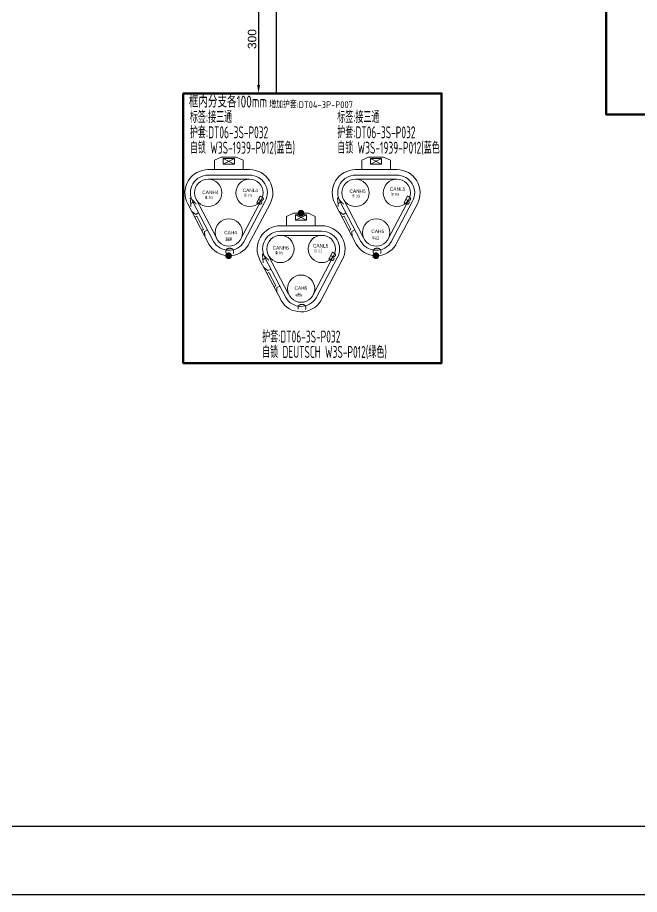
# Model space of a CAD drawing. Header units: millimetres. Extents: x 1638 to 3450, y 1129 to 2069.
# Drawn here: x 2892.1 to 3074.3, y 1129.2 to 1386.2 of the extents above; entities that cross this region are included whole.
import ezdxf

# ---------------------------------------------------------------- set-up
doc = ezdxf.new("R2010")
doc.units = ezdxf.units.MM
for name, color, linetype, lineweight in [('1轮廓实线层', 7, 'Continuous', 50), ('AM60', 3, 'Continuous', 25), ('护套层', 3, 'Continuous', 0)]:
    doc.layers.add(name, color=color, linetype=linetype, lineweight=lineweight)
for name, color, linetype in [('孔名层', 1, 'Continuous'), ('标题栏', 7, 'Continuous'), ('线色线径', 1, 'Continuous')]:
    doc.layers.add(name, color=color, linetype=linetype)
doc.styles.add('ISO Proportional', font='isocp.shx', dxfattribs={"bigfont": 'gbcbig.shx'})
doc.styles.get("Standard").update_dxf_attribs({"font": 'arial.ttf'})
doc.styles.add('TH_GBDIM', font='gbenor.shx', dxfattribs={"width": 0.8, "bigfont": 'gbcbig.shx'})
doc.styles.add('孔名字体', font='', dxfattribs={"height": 5, "bigfont": 'gbcbig.shx'})
doc.styles.add('技术要求及剖视用', font='gbenor.shx', dxfattribs={"width": 0.7, "bigfont": 'gbcbig.shx'})
doc.styles.get('孔名字体').set_extended_font_data('Microsoft YaHei')
doc.dimstyles.new('ISO-25', dxfattribs={"dimtxt": 2.5, "dimasz": 2.5, "dimexe": 1.25, "dimexo": 0.625, "dimtad": 1, "dimtxsty": 'Standard', "dimcen": 2.5, "dimadec": 0, "dimazin": 0, "dimtfac": 1, "dimtmove": 0, "dimatfit": 3, "dimfxl": 1, "dimarcsym": 0})

# ---------------------------------------------------------------- blocks, each defined once
blk = doc.blocks.new('DT06-3S-P032-Out21521105156')
for p, q in [((-29.33, -14.82), (-27.31, -13.9)), ((-29.33, -17.58), (-29.33, -14.82)), ((-27.31, -13.9), (-22.94, -13.9)), ((-23.49, -14.35), (-26.76, -15.95)), ((-26.76, -14.35), (-23.49, -15.95)), ((-22.94, -13.9), (-20.92, -14.82)), ((-20.92, -17.58), (-20.92, -14.82)), ((-31.24, -17.58), (-19.01, -17.58)), ((-28.12, -17.58), (-29.33, -17.58)), ((-22.13, -17.58), (-20.92, -17.58)), ((-31.16, -19.18), (-19.01, -19.18)), ((-31.16, -20.38), (-19, -20.38)), ((-37.15, -27.61), (-30.97, -39.42)), ((-35.74, -26.85), (-29.59, -38.61)), ((-34.71, -26.23), (-28.76, -37.59)), ((-15.47, -26.24), (-21.54, -37.86)), ((-14.43, -26.82), (-20.66, -38.73)), ((-13.02, -27.58), (-19.3, -39.57)), ((-34.8, -30.7), (-35.98, -29.85)), ((-33.95, -30.26), (-34.8, -30.7)), ((-34.51, -31.26), (-35.08, -31.56)), ((-34.51, -31.26), (-32.5, -35.14)), ((-32.5, -35.14), (-33.06, -35.43)), ((-31.35, -35.26), (-32.21, -35.7)), ((-32.21, -35.7), (-32.17, -37.13))]:
    blk.add_line(p, q)
blk.add_lwpolyline([(-26.76, -14.35), (-23.49, -14.35), (-23.49, -15.95), (-26.76, -15.95)], close=True)
for centre in [(-31.16, -24.38), (-19.01, -24.38), (-25.09, -36.01)]:
    blk.add_circle(centre, 4)
for centre, radius, start, end in [((-31.16, -24.38), 6.8, 90, 208.4025), ((-19.01, -24.38), 6.8, 331.5975, 90), ((-31.16, -24.38), 5.2, 90, 208.4025), ((-19.01, -24.38), 5.2, 331.5975, 90), ((-25.09, -36.01), 6.8, 210, 328.4025), ((-25.09, -36.01), 5.2, 210, 328.4025)]:
    blk.add_arc(centre, radius, start, end)
at = {"layer": '孔名层', "style": '孔名字体'}
for s, rotation, p in [('B', 333.3512, (-17.4, -27.25)), ('A', 24.8528, (-36.33, -28.52)), ('C', 268.5587, (-26.04, -40.23))]:
    blk.add_text(s, height=2.5, rotation=rotation, dxfattribs=at).set_placement(p)
at = {"layer": '护套层', "style": '技术要求及剖视用', "width": 0.67}
for tag, p, flags in [('备注', (11.43, 11.35), 8), ('标号', (11.43, 7.35), 8), ('功能', (10.93, 3.35), 8), ('英文功能', (10.93, -0.65), 8), ('编号', (-0.07, -4.65), 8), ('护套号', (10.93, -4.65), 8), ('颜色', (31.93, -4.65), 9), ('厂家', (33.93, -4.65), 9), ('端子', (35.93, -4.65), 9), ('客户代号', (-0.07, -8.65), 8), ('配件', (10.93, -8.65), 8), ('统计到BOM', (31.93, -6.65), 9), ('配置', (31.93, -8.65), 9), ('编码', (33.93, -8.65), 9), ('防水栓', (35.93, -8.65), 9), ('工序', (31.93, -10.65), 9), ('工位', (33.93, -10.65), 9), ('设计软件', (38.69, -10.65), 9), ('附件', (10.93, -12.65), 8), ('视图', (31.93, -12.65), 9), ('方向', (33.93, -12.65), 9), ('盲栓', (35.93, -12.65), 9)]:
    blk.add_attdef(tag, p, '', height=3.5, dxfattribs=dict(at, flags=flags))
blk = doc.blocks.new('DT06-3S-P032-Out21521105310')
for p, q in [((-29.33, -14.82), (-27.31, -13.9)), ((-29.33, -17.58), (-29.33, -14.82)), ((-27.31, -13.9), (-22.94, -13.9)), ((-23.49, -14.35), (-26.76, -15.95)), ((-26.76, -14.35), (-23.49, -15.95)), ((-22.94, -13.9), (-20.92, -14.82)), ((-20.92, -17.58), (-20.92, -14.82)), ((-31.24, -17.58), (-19.01, -17.58)), ((-28.12, -17.58), (-29.33, -17.58)), ((-22.13, -17.58), (-20.92, -17.58)), ((-31.16, -19.18), (-19.01, -19.18)), ((-31.16, -20.38), (-19, -20.38)), ((-37.15, -27.61), (-30.97, -39.42)), ((-35.74, -26.85), (-29.59, -38.61)), ((-34.71, -26.23), (-28.76, -37.59)), ((-15.47, -26.24), (-21.54, -37.86)), ((-14.43, -26.82), (-20.66, -38.73)), ((-13.02, -27.58), (-19.3, -39.57)), ((-34.8, -30.7), (-35.98, -29.85)), ((-33.95, -30.26), (-34.8, -30.7)), ((-34.51, -31.26), (-35.08, -31.56)), ((-34.51, -31.26), (-32.5, -35.14)), ((-32.5, -35.14), (-33.06, -35.43)), ((-31.35, -35.26), (-32.21, -35.7)), ((-32.21, -35.7), (-32.17, -37.13))]:
    blk.add_line(p, q)
blk.add_lwpolyline([(-26.76, -14.35), (-23.49, -14.35), (-23.49, -15.95), (-26.76, -15.95)], close=True)
for centre in [(-31.16, -24.38), (-19.01, -24.38), (-25.09, -36.01)]:
    blk.add_circle(centre, 4)
for centre, radius, start, end in [((-31.16, -24.38), 6.8, 90, 208.4025), ((-19.01, -24.38), 6.8, 331.5975, 90), ((-31.16, -24.38), 5.2, 90, 208.4025), ((-19.01, -24.38), 5.2, 331.5975, 90), ((-25.09, -36.01), 6.8, 210, 328.4025), ((-25.09, -36.01), 5.2, 210, 328.4025)]:
    blk.add_arc(centre, radius, start, end)
at = {"layer": '孔名层', "style": '孔名字体'}
for s, rotation, p in [('B', 333.3512, (-17.4, -27.25)), ('A', 24.8528, (-36.33, -28.52)), ('C', 268.5587, (-26.04, -40.23))]:
    blk.add_text(s, height=2.5, rotation=rotation, dxfattribs=at).set_placement(p)
at = {"layer": '护套层', "style": '技术要求及剖视用', "width": 0.67}
for tag, p, flags in [('备注', (11.43, 11.35), 8), ('标号', (11.43, 7.35), 8), ('功能', (10.93, 3.35), 8), ('英文功能', (10.93, -0.65), 8), ('编号', (-0.07, -4.65), 8), ('护套号', (10.93, -4.65), 8), ('颜色', (31.93, -4.65), 9), ('厂家', (33.93, -4.65), 9), ('端子', (35.93, -4.65), 9), ('客户代号', (-0.07, -8.65), 8), ('配件', (10.93, -8.65), 8), ('统计到BOM', (31.93, -6.65), 9), ('配置', (31.93, -8.65), 9), ('编码', (33.93, -8.65), 9), ('防水栓', (35.93, -8.65), 9), ('工序', (31.93, -10.65), 9), ('工位', (33.93, -10.65), 9), ('设计软件', (38.69, -10.65), 9), ('附件', (10.93, -12.65), 8), ('视图', (31.93, -12.65), 9), ('方向', (33.93, -12.65), 9), ('盲栓', (35.93, -12.65), 9)]:
    blk.add_attdef(tag, p, '', height=3.5, dxfattribs=dict(at, flags=flags))
blk = doc.blocks.new('*D274')
at = {"color": 0, "lineweight": -2, "transparency": 16777216}
for p, q in [((2967.28, 1395.89), (2961.46, 1395.89)), ((2962.71, 1393.39), (2962.71, 1366.47)), ((2967.28, 1363.97), (2961.46, 1363.97))]:
    blk.add_line(p, q, dxfattribs=at)
at = {"color": 0, "transparency": 16777216}
for points in [[(2962.29, 1393.39), (2963.12, 1393.39), (2962.71, 1395.89)], [(2962.29, 1366.47), (2963.12, 1366.47), (2962.71, 1363.97)]]:
    blk.add_solid(points, dxfattribs=at)
at = {"layer": 'Defpoints', "color": 0, "transparency": 16777216}
for p in [(2967.9, 1395.89), (2962.71, 1363.97), (2967.9, 1363.97)]:
    blk.add_point(p, dxfattribs=at)
at = {"color": 3, "transparency": 16777216, "insert": (2960.81, 1379.93), "char_height": 2.5, "attachment_point": 5, "rotation": 90}
blk.add_mtext('300', dxfattribs=at)
blk = doc.blocks.new('A$Ca6ca7e8a')
at = {"layer": '标题栏'}
for p, q in [((20, 20), (1791.69, 20)), ((0, 0), (1811.69, 0))]:
    blk.add_line(p, q, dxfattribs=at)
blk = doc.blocks.new('*D203')
at = {"color": 0, "lineweight": -2, "transparency": 16777216}
for p, q in [((2846.26, 1907.48), (2838.56, 1907.48)), ((2839.81, 1904.98), (2839.81, 1834.66)), ((2846.26, 1832.16), (2838.56, 1832.16)), ((3259.31, 1339.52), (3259.31, 1344.28)), ((3261.81, 1343.03), (3305.35, 1343.03)), ((3307.85, 1339.52), (3307.85, 1344.28))]:
    blk.add_line(p, q, dxfattribs=at)
at = {"color": 0, "transparency": 16777216}
for points in [[(2839.39, 1904.98), (2840.23, 1904.98), (2839.81, 1907.48)], [(2839.39, 1834.66), (2840.23, 1834.66), (2839.81, 1832.16)], [(3261.81, 1343.45), (3261.81, 1342.61), (3259.31, 1343.03)], [(3305.35, 1343.45), (3305.35, 1342.61), (3307.85, 1343.03)]]:
    blk.add_solid(points, dxfattribs=at)
at = {"layer": 'Defpoints', "color": 0, "transparency": 16777216}
for p in [(2846.89, 1907.48), (2839.81, 1832.16), (2846.89, 1832.16), (3307.85, 1343.03), (3259.31, 1338.89), (3307.85, 1338.89)]:
    blk.add_point(p, dxfattribs=at)
at = {"color": 3, "transparency": 16777216, "insert": (2837.91, 1869.82), "char_height": 2.5, "attachment_point": 5, "rotation": 90}
blk.add_mtext('250', dxfattribs=at)
at = {"color": 3, "transparency": 16777216, "insert": (3283.58, 1344.93), "char_height": 2.5, "attachment_point": 5}
blk.add_mtext('1000', dxfattribs=at)
blk = doc.blocks.new('*D204')
at = {"color": 0, "lineweight": -2, "transparency": 16777216}
for p, q in [((2807.69, 1832.78), (2807.69, 1837.17)), ((2810.19, 1835.92), (2844.39, 1835.92)), ((2846.89, 1832.78), (2846.89, 1837.17)), ((3307.22, 1393.61), (3303.24, 1393.61)), ((3304.49, 1391.11), (3304.49, 1341.39)), ((3307.22, 1338.89), (3303.24, 1338.89))]:
    blk.add_line(p, q, dxfattribs=at)
at = {"color": 0, "transparency": 16777216}
for points in [[(2810.19, 1836.34), (2810.19, 1835.51), (2807.69, 1835.92)], [(2844.39, 1836.34), (2844.39, 1835.51), (2846.89, 1835.92)], [(3304.07, 1391.11), (3304.9, 1391.11), (3304.49, 1393.61)], [(3304.07, 1341.39), (3304.9, 1341.39), (3304.49, 1338.89)]]:
    blk.add_solid(points, dxfattribs=at)
at = {"layer": 'Defpoints', "color": 0, "transparency": 16777216}
for p in [(2846.89, 1835.92), (2807.69, 1832.16), (2846.89, 1832.16), (3307.85, 1393.61), (3304.49, 1338.89), (3307.85, 1338.89)]:
    blk.add_point(p, dxfattribs=at)
at = {"color": 3, "transparency": 16777216, "insert": (2827.29, 1837.83), "char_height": 2.5, "attachment_point": 5}
blk.add_mtext('200', dxfattribs=at)
at = {"color": 3, "transparency": 16777216, "insert": (3302.59, 1366.25), "char_height": 2.5, "attachment_point": 5, "rotation": 90}
blk.add_mtext('500', dxfattribs=at)
blk = doc.blocks.new('*D205')
at = {"color": 0, "lineweight": -2, "transparency": 16777216}
for p, q in [((2785.72, 1832.78), (2785.72, 1837.15)), ((2788.22, 1835.9), (2805.19, 1835.9)), ((2807.69, 1832.78), (2807.69, 1837.15)), ((3272.83, 1250.25), (3272.83, 1255.42)), ((3328.53, 1250.2), (3328.53, 1255.42)), ((3275.33, 1254.17), (3326.03, 1254.17))]:
    blk.add_line(p, q, dxfattribs=at)
at = {"color": 0, "transparency": 16777216}
for points in [[(2788.22, 1836.32), (2788.22, 1835.49), (2785.72, 1835.9)], [(2805.19, 1836.32), (2805.19, 1835.49), (2807.69, 1835.9)], [(3275.33, 1254.58), (3275.33, 1253.75), (3272.83, 1254.17)], [(3326.03, 1254.58), (3326.03, 1253.75), (3328.53, 1254.17)]]:
    blk.add_solid(points, dxfattribs=at)
at = {"layer": 'Defpoints', "color": 0, "transparency": 16777216}
for p in [(2807.69, 1835.9), (2785.72, 1832.16), (2807.69, 1832.16), (3328.53, 1254.17), (3272.83, 1249.62), (3328.53, 1249.58)]:
    blk.add_point(p, dxfattribs=at)
at = {"color": 3, "transparency": 16777216, "char_height": 2.5, "attachment_point": 5}
for s, insert in [('100', (2796.71, 1837.81)), ('2800', (3300.68, 1256.07))]:
    blk.add_mtext(s, dxfattribs=dict(at, insert=insert))

msp = doc.modelspace()

# ---------------------------------------------------------------- hatches: boundary and pattern name
at = {"layer": '护套层'}
h = msp.add_hatch(color=256, dxfattribs=at)
edge = h.paths.add_edge_path()
edge.add_arc((2975.122, 1328.876), 1, 0, 360)
h = msp.add_hatch(color=256, dxfattribs=at)
edge = h.paths.add_edge_path()
edge.add_arc((2953.903, 1316.421), 1, 0, 360)
h = msp.add_hatch(color=256, dxfattribs=at)
edge = h.paths.add_edge_path()
edge.add_arc((2997.074, 1316.421), 1, 0, 360)

# ---------------------------------------------------------------- linework, layer by layer
msp.add_line((2967.901, 1395.889), (2967.901, 1363.97))
at = {"layer": '1轮廓实线层', "color": 2}
for points in [[(3064.561, 1436.825), (3140.242, 1436.825), (3140.242, 1357.821), (3064.561, 1357.821)], [(2940.634, 1363.97), (3016.316, 1363.97), (3016.316, 1284.966), (2940.634, 1284.966)]]:
    msp.add_lwpolyline(points, close=True, dxfattribs=at)

# ---------------------------------------------------------------- block references
msp.add_blockref('A$Ca6ca7e8a', (1637.93, 1129.198))
at = {"layer": '护套层'}
ref = msp.add_blockref('DT06-3S-P032-Out21521105156', (2979.086, 1359.23), dxfattribs=at)
ref.add_attrib('功能', '标签:接三通', (2942.578, 1355.333), dxfattribs={"height": 3.5, "style": '技术要求及剖视用', "width": 0.67})
ref.add_attrib('护套号', '护套:DT06-3S-P032', (2942.578, 1350.833), dxfattribs={"height": 3.5, "style": '技术要求及剖视用', "width": 0.67})
ref.add_attrib('附件', '自锁 W3S-1939-P012(蓝色)', (2942.578, 1346.333), dxfattribs={"height": 3.5, "style": '技术要求及剖视用', "width": 0.67})
ref = msp.add_blockref('DT06-3S-P032-Out21521105156', (3022.258, 1359.23), dxfattribs=at)
ref.add_attrib('功能', '标签:接三通', (2985.749, 1355.332), dxfattribs={"height": 3.5, "style": '技术要求及剖视用', "width": 0.67})
ref.add_attrib('护套号', '护套:DT06-3S-P032', (2985.749, 1350.832), dxfattribs={"height": 3.5, "style": '技术要求及剖视用', "width": 0.67})
ref.add_attrib('附件', '自锁 W3S-1939-P012(蓝色)', (2985.749, 1346.332), dxfattribs={"height": 3.5, "style": '技术要求及剖视用', "width": 0.67})
ref = msp.add_blockref('DT06-3S-P032-Out21521105310', (3000.247, 1342.773), dxfattribs=at)
ref.add_attrib('护套号', '护套:DT06-3S-P032', (2963.739, 1290.964), dxfattribs={"height": 3.5, "style": '技术要求及剖视用', "width": 0.67})
ref.add_attrib('附件', '自锁 DEUTSCH W3S-P012(绿色)', (2963.739, 1286.464), dxfattribs={"height": 3.5, "style": '技术要求及剖视用', "width": 0.67})

# ---------------------------------------------------------------- texts
at = {"color": 4, "style": 'TH_GBDIM', "width": 0.8}
msp.add_text('框内分支各100mm', height=3.5, dxfattribs=at).set_placement((2942.252, 1359.843))
at = {"layer": 'AM60', "color": 6, "style": 'ISO Proportional'}
msp.add_text('增加护套:DT04-3P-P007', height=2, dxfattribs=at).set_placement((2965.847, 1359.692))
at = {"layer": 'AM60', "lineweight": 5}
for s, p in [('CANH4', (2946.223, 1334.498)), ('CANL4', (2958.039, 1335.094)), ('CANH5', (2989.356, 1334.849)), ('CANL5', (3001.172, 1335.445)), ('CANH6', (2966.822, 1318.219)), ('CANL6', (2978.638, 1318.815))]:
    msp.add_text(s, height=1, dxfattribs=at).set_placement(p)
at = {"layer": 'AM60', "lineweight": 5, "char_height": 1, "width": 2.90576, "attachment_point": 1}
for s, insert in [('CAH4', (2952.631, 1323.71)), ('CAH5', (2995.764, 1324.06)), ('CAH6', (2973.231, 1307.431))]:
    msp.add_mtext(s, dxfattribs=dict(at, insert=insert))
at = {"layer": '线色线径', "lineweight": 5, "width": 0.6}
for s, p in [('黄  0.5', (2947.009, 1333.123)), ('绿  0.5', (2958.469, 1333.686)), ('黄  0.5', (2990.142, 1333.474)), ('绿  0.5', (3001.602, 1334.036)), ('屏蔽层', (2952.927, 1320.822)), ('屏蔽层', (2996.06, 1321.173)), ('黄  0.5', (2967.609, 1316.844)), ('绿  0.5', (2979.068, 1317.406)), ('屏蔽层', (2973.527, 1304.543))]:
    msp.add_text(s, height=0.8, dxfattribs=at).set_placement(p)

# ---------------------------------------------------------------- dimensions: what is measured, and where the dimension line sits
at = {"color": 1}
for base, p1, p2, text, picture, middle in [((2839.81, 1832.159), (2846.885, 1907.485), (2846.885, 1832.159), '250', '*D203', (2837.909, 1869.822)), ((2962.708, 1363.97), (2967.901, 1395.889), (2967.901, 1363.97), '300', '*D274', (2960.805, 1379.929))]:
    dim = msp.add_linear_dim(base=base, p1=p1, p2=p2, angle=90, text=text, dimstyle='ISO-25', override={"dimclrt": 3}, dxfattribs=at)
    dim.commit()
    dim.dimension.update_dxf_attribs({"geometry": picture, "text_midpoint": middle})
for base, p1, p2, text, picture, middle in [((2807.692, 1835.904), (2785.719, 1832.159), (2807.692, 1832.159), '100', '*D205', (2796.705, 1837.806)), ((2846.885, 1835.925), (2807.692, 1832.159), (2846.885, 1832.159), '200', '*D204', (2827.289, 1837.826))]:
    dim = msp.add_linear_dim(base=base, p1=p1, p2=p2, text=text, dimstyle='ISO-25', override={"dimclrt": 3}, dxfattribs=at)
    dim.commit()
    dim.dimension.update_dxf_attribs({"geometry": picture, "text_midpoint": middle})

doc.saveas('drawing.dxf')
